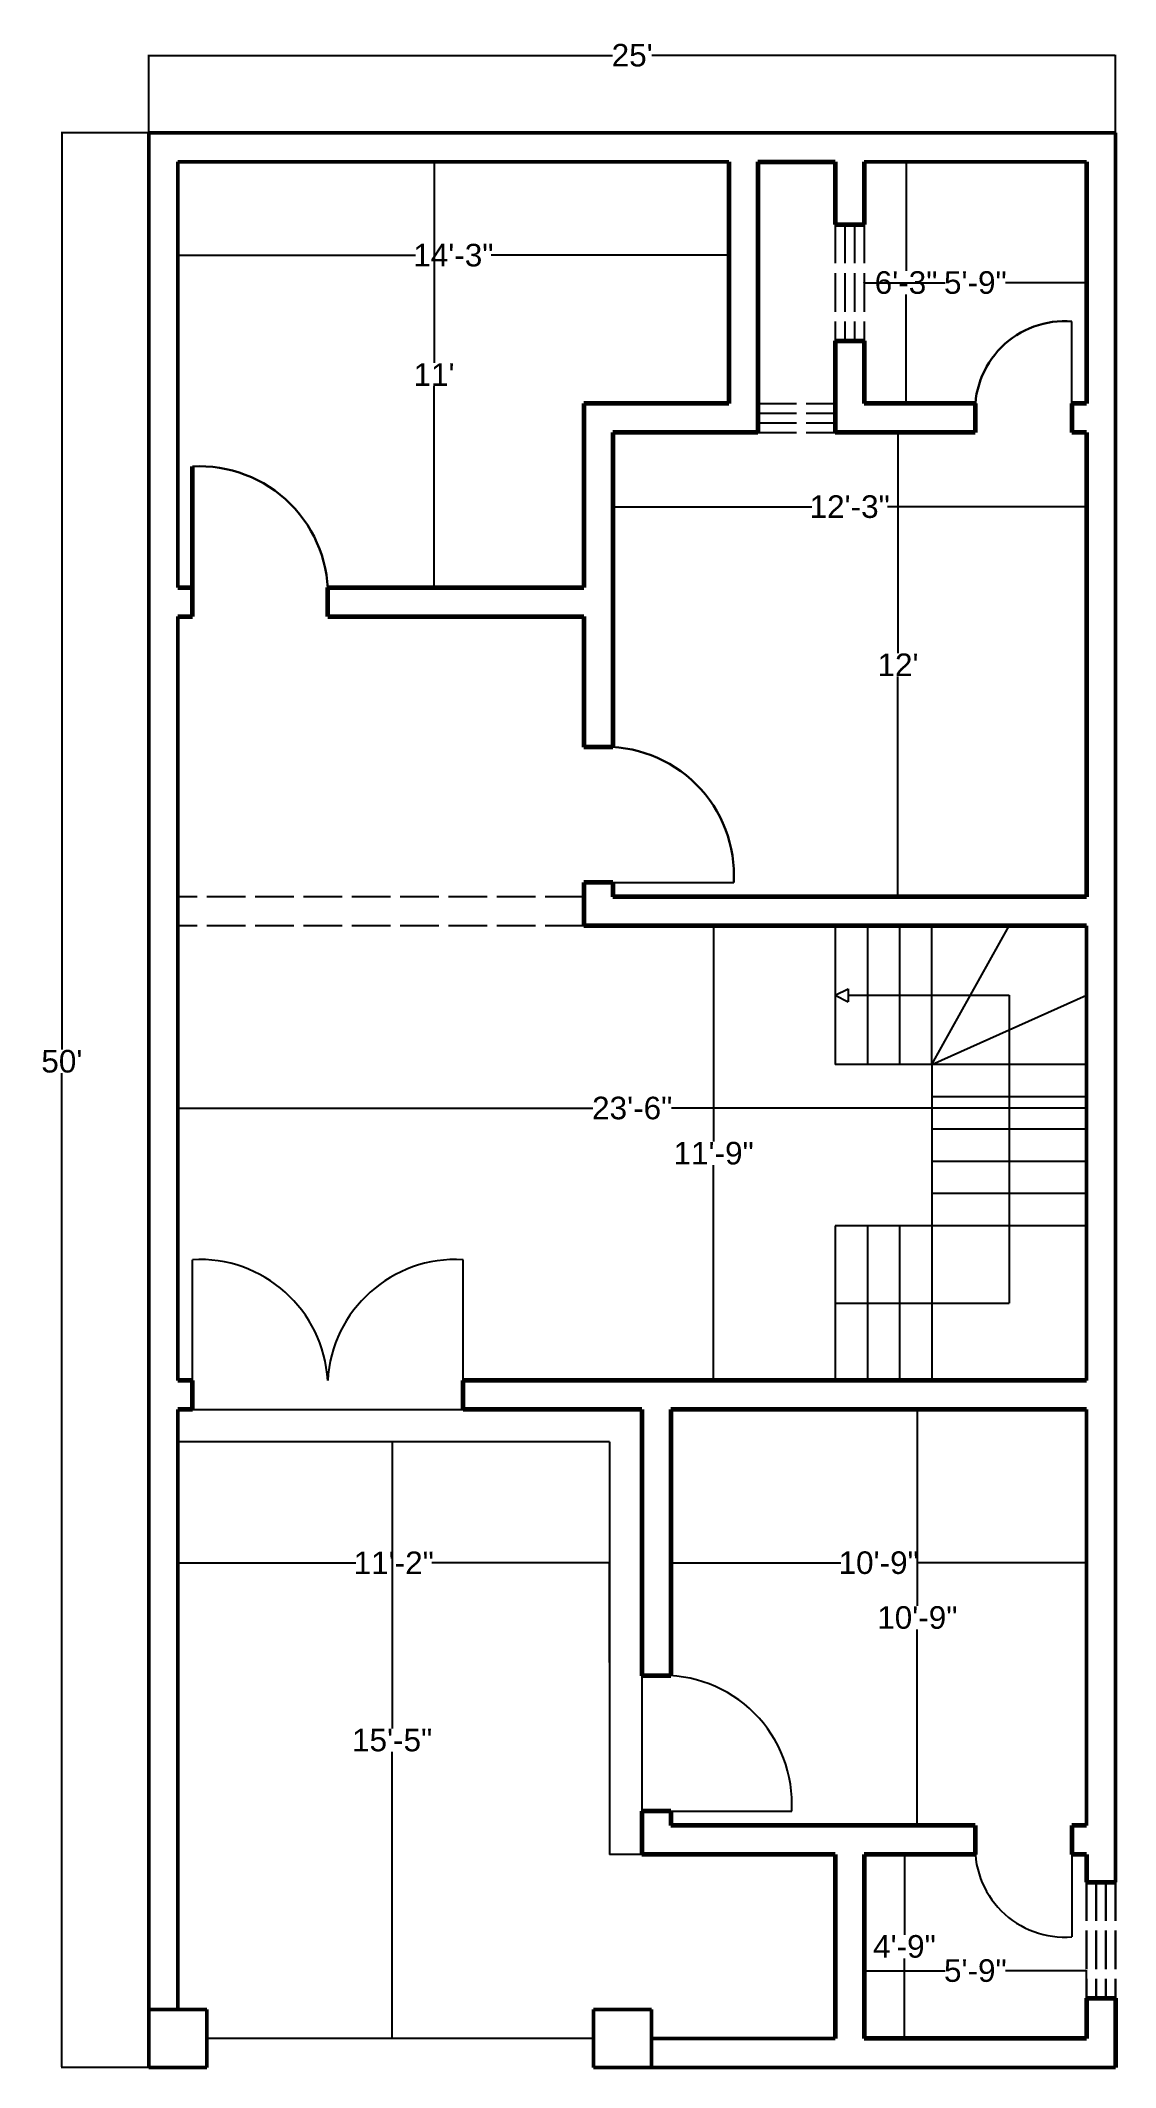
# Model space of a CAD drawing. Header units: inches. Extents: x 254 to 588, y 35 to 664.
import ezdxf

# ---------------------------------------------------------------- set-up
doc = ezdxf.new("R2010")
doc.units = ezdxf.units.IN
doc.header["$MEASUREMENT"] = 0
doc.linetypes.add('ACAD_ISO02W100', pattern=[15, 12, -3])
doc.styles.get("Standard").update_dxf_attribs({"font": 'arial.ttf', "height": 7})
doc.dimstyles.get("Standard").update_dxf_attribs({"dimtxt": 7, "dimasz": 0.18, "dimexe": 0.18, "dimexo": 0.0625, "dimgap": 0.09, "dimtad": 0, "dimtih": 1, "dimtoh": 1, "dimdec": 3, "dimzin": 0, "dimdsep": 46, "dimlunit": 4, "dimtxsty": 'Standard', "dimcen": 0.09, "dimadec": 0, "dimazin": 0, "dimtfac": 1, "dimtdec": 3, "dimtofl": 0, "dimtmove": 0, "dimatfit": 3, "dimfxl": 1, "dimtolj": 1, "dimtzin": 0, "dimarcsym": 0})

# ---------------------------------------------------------------- blocks, each defined once
blk = doc.blocks.new('*D1')
at = {"color": 0, "lineweight": -2, "transparency": 16777216}
for p, q in [((449.5, 197.69), (449.5, 191.32)), ((578.5, 197.69), (578.5, 191.32)), ((449.68, 191.5), (502.22, 191.5)), ((578.32, 191.5), (525.78, 191.5))]:
    blk.add_line(p, q, dxfattribs=at)
at = {"color": 0, "transparency": 16777216}
for points in [[(449.68, 191.53), (449.68, 191.47), (449.5, 191.5)], [(578.32, 191.53), (578.32, 191.47), (578.5, 191.5)]]:
    blk.add_solid(points, dxfattribs=at)
at = {"layer": 'Defpoints', "color": 0, "transparency": 16777216}
for p in [(449.5, 197.75), (578.5, 197.75), (578.5, 191.5)]:
    blk.add_point(p, dxfattribs=at)
at = {"color": 0, "transparency": 16777216, "insert": (514, 191.5), "char_height": 7, "attachment_point": 5}
blk.add_mtext('\\A1;10\'-9"', dxfattribs=at)
blk = doc.blocks.new('*D2')
at = {"color": 0, "lineweight": -2, "transparency": 16777216}
for p, q in [((514.06, 239), (526.18, 239)), ((526, 238.82), (526, 178.16)), ((526, 110.18), (526, 170.84)), ((514.06, 110), (526.18, 110))]:
    blk.add_line(p, q, dxfattribs=at)
at = {"color": 0, "transparency": 16777216}
for points in [[(525.97, 238.82), (526.03, 238.82), (526, 239)], [(525.97, 110.18), (526.03, 110.18), (526, 110)]]:
    blk.add_solid(points, dxfattribs=at)
at = {"layer": 'Defpoints', "color": 0, "transparency": 16777216}
for p in [(514, 239), (514, 110), (526, 110)]:
    blk.add_point(p, dxfattribs=at)
at = {"color": 0, "transparency": 16777216, "insert": (526, 174.5), "char_height": 7, "attachment_point": 5}
blk.add_mtext('\\A1;10\'-9"', dxfattribs=at)
blk = doc.blocks.new('*D3')
at = {"color": 0, "lineweight": -2, "transparency": 16777216}
for p, q in [((509.5, 52.06), (509.5, 65.18)), ((509.68, 65), (534.61, 65)), ((578.32, 65), (553.39, 65)), ((578.5, 52.06), (578.5, 65.18))]:
    blk.add_line(p, q, dxfattribs=at)
at = {"color": 0, "transparency": 16777216}
for points in [[(509.68, 65.03), (509.68, 64.97), (509.5, 65)], [(578.32, 65.03), (578.32, 64.97), (578.5, 65)]]:
    blk.add_solid(points, dxfattribs=at)
at = {"layer": 'Defpoints', "color": 0, "transparency": 16777216}
for p in [(578.5, 65), (509.5, 52), (578.5, 52)]:
    blk.add_point(p, dxfattribs=at)
at = {"color": 0, "transparency": 16777216, "insert": (544, 65), "char_height": 7, "attachment_point": 5}
blk.add_mtext('\\A1;5\'-9"', dxfattribs=at)
blk = doc.blocks.new('*D4')
at = {"color": 0, "lineweight": -2, "transparency": 16777216}
for p, q in [((528.44, 101), (521.82, 101)), ((522, 100.82), (522, 76.16)), ((522, 44.18), (522, 68.84)), ((528.44, 44), (521.82, 44))]:
    blk.add_line(p, q, dxfattribs=at)
at = {"color": 0, "transparency": 16777216}
for points in [[(521.97, 100.82), (522.03, 100.82), (522, 101)], [(521.97, 44.18), (522.03, 44.18), (522, 44)]]:
    blk.add_solid(points, dxfattribs=at)
at = {"layer": 'Defpoints', "color": 0, "transparency": 16777216}
for p in [(528.5, 101), (522, 44), (528.5, 44)]:
    blk.add_point(p, dxfattribs=at)
at = {"color": 0, "transparency": 16777216, "insert": (522, 72.5), "char_height": 7, "attachment_point": 5}
blk.add_mtext('\\A1;4\'-9"', dxfattribs=at)
blk = doc.blocks.new('*D5')
at = {"color": 0, "lineweight": -2, "transparency": 16777216}
for p, q in [((398.44, 229), (362.82, 229)), ((363, 228.82), (363, 140.16)), ((363, 44.18), (363, 132.84)), ((398.44, 44), (362.82, 44))]:
    blk.add_line(p, q, dxfattribs=at)
at = {"color": 0, "transparency": 16777216}
for points in [[(362.97, 228.82), (363.03, 228.82), (363, 229)], [(362.97, 44.18), (363.03, 44.18), (363, 44)]]:
    blk.add_solid(points, dxfattribs=at)
at = {"layer": 'Defpoints', "color": 0, "transparency": 16777216}
for p in [(363, 229), (398.5, 229), (398.5, 44)]:
    blk.add_point(p, dxfattribs=at)
at = {"color": 0, "transparency": 16777216, "insert": (363, 136.5), "char_height": 7, "attachment_point": 5}
blk.add_mtext('\\A1;15\'-5"', dxfattribs=at)
blk = doc.blocks.new('*D6')
at = {"color": 0, "lineweight": -2, "transparency": 16777216}
for p, q in [((296.5, 160.56), (296.5, 191.68)), ((296.68, 191.5), (351.72, 191.5)), ((430.32, 191.5), (375.28, 191.5)), ((430.5, 160.56), (430.5, 191.68))]:
    blk.add_line(p, q, dxfattribs=at)
at = {"color": 0, "transparency": 16777216}
for points in [[(296.68, 191.53), (296.68, 191.47), (296.5, 191.5)], [(430.32, 191.53), (430.32, 191.47), (430.5, 191.5)]]:
    blk.add_solid(points, dxfattribs=at)
at = {"layer": 'Defpoints', "color": 0, "transparency": 16777216}
for p in [(430.5, 191.5), (296.5, 160.5), (430.5, 160.5)]:
    blk.add_point(p, dxfattribs=at)
at = {"color": 0, "transparency": 16777216, "insert": (363.5, 191.5), "char_height": 7, "attachment_point": 5}
blk.add_mtext('\\A1;11\'-2"', dxfattribs=at)
blk = doc.blocks.new('*D7')
at = {"color": 0, "lineweight": -2, "transparency": 16777216}
for p, q in [((296.5, 584.56), (296.5, 597.18)), ((467.5, 584.56), (467.5, 597.18)), ((296.68, 597), (370.22, 597)), ((467.32, 597), (393.78, 597))]:
    blk.add_line(p, q, dxfattribs=at)
at = {"color": 0, "transparency": 16777216}
for points in [[(296.68, 597.03), (296.68, 596.97), (296.5, 597)], [(467.32, 597.03), (467.32, 596.97), (467.5, 597)]]:
    blk.add_solid(points, dxfattribs=at)
at = {"layer": 'Defpoints', "color": 0, "transparency": 16777216}
for p in [(467.5, 597), (296.5, 584.5), (467.5, 584.5)]:
    blk.add_point(p, dxfattribs=at)
at = {"color": 0, "transparency": 16777216, "insert": (382, 597), "char_height": 7, "attachment_point": 5}
blk.add_mtext('\\A1;14\'-3"', dxfattribs=at)
blk = doc.blocks.new('*D8')
at = {"color": 0, "lineweight": -2, "transparency": 16777216}
for p, q in [((381.94, 626), (375.82, 626)), ((376, 625.82), (376, 563.6)), ((376, 494.18), (376, 556.4)), ((381.94, 494), (375.82, 494))]:
    blk.add_line(p, q, dxfattribs=at)
at = {"color": 0, "transparency": 16777216}
for points in [[(375.97, 625.82), (376.03, 625.82), (376, 626)], [(375.97, 494.18), (376.03, 494.18), (376, 494)]]:
    blk.add_solid(points, dxfattribs=at)
at = {"layer": 'Defpoints', "color": 0, "transparency": 16777216}
for p in [(382, 626), (376, 494), (382, 494)]:
    blk.add_point(p, dxfattribs=at)
at = {"color": 0, "transparency": 16777216, "insert": (376, 560), "char_height": 7, "attachment_point": 5}
blk.add_mtext("\\A1;11'", dxfattribs=at)
blk = doc.blocks.new('*D9')
at = {"color": 0, "lineweight": -2, "transparency": 16777216}
for p, q in [((509.5, 588.56), (509.5, 588.68)), ((509.68, 588.5), (534.61, 588.5)), ((578.32, 588.5), (553.39, 588.5)), ((578.5, 588.56), (578.5, 588.68))]:
    blk.add_line(p, q, dxfattribs=at)
at = {"color": 0, "transparency": 16777216}
for points in [[(509.68, 588.53), (509.68, 588.47), (509.5, 588.5)], [(578.32, 588.53), (578.32, 588.47), (578.5, 588.5)]]:
    blk.add_solid(points, dxfattribs=at)
at = {"layer": 'Defpoints', "color": 0, "transparency": 16777216}
for p in [(509.5, 588.5), (578.5, 588.5), (578.5, 588.5)]:
    blk.add_point(p, dxfattribs=at)
at = {"color": 0, "transparency": 16777216, "insert": (544, 588.5), "char_height": 7, "attachment_point": 5}
blk.add_mtext('\\A1;5\'-9"', dxfattribs=at)
blk = doc.blocks.new('*D10')
at = {"color": 0, "lineweight": -2, "transparency": 16777216}
for p, q in [((521.06, 626), (522.68, 626)), ((522.5, 625.82), (522.5, 592.17)), ((522.5, 551.18), (522.5, 584.83)), ((521.06, 551), (522.68, 551))]:
    blk.add_line(p, q, dxfattribs=at)
at = {"color": 0, "transparency": 16777216}
for points in [[(522.47, 625.82), (522.53, 625.82), (522.5, 626)], [(522.47, 551.18), (522.53, 551.18), (522.5, 551)]]:
    blk.add_solid(points, dxfattribs=at)
at = {"layer": 'Defpoints', "color": 0, "transparency": 16777216}
for p in [(521, 626), (521, 551), (522.5, 551)]:
    blk.add_point(p, dxfattribs=at)
at = {"color": 0, "transparency": 16777216, "insert": (522.5, 588.5), "char_height": 7, "attachment_point": 5}
blk.add_mtext('\\A1;6\'-3"', dxfattribs=at)
blk = doc.blocks.new('*D11')
at = {"color": 0, "lineweight": -2, "transparency": 16777216}
for p, q in [((431.5, 493.31), (431.5, 519.18)), ((431.68, 519), (493.22, 519)), ((578.32, 519), (516.78, 519)), ((578.5, 493.31), (578.5, 519.18))]:
    blk.add_line(p, q, dxfattribs=at)
at = {"color": 0, "transparency": 16777216}
for points in [[(431.68, 519.03), (431.68, 518.97), (431.5, 519)], [(578.32, 519.03), (578.32, 518.97), (578.5, 519)]]:
    blk.add_solid(points, dxfattribs=at)
at = {"layer": 'Defpoints', "color": 0, "transparency": 16777216}
for p in [(578.5, 519), (431.5, 493.25), (578.5, 493.25)]:
    blk.add_point(p, dxfattribs=at)
at = {"color": 0, "transparency": 16777216, "insert": (505, 519), "char_height": 7, "attachment_point": 5}
blk.add_mtext('\\A1;12\'-3"', dxfattribs=at)
blk = doc.blocks.new('*D12')
at = {"color": 0, "lineweight": -2, "transparency": 16777216}
for p, q in [((522.19, 542), (519.82, 542)), ((520, 541.82), (520, 473.6)), ((520, 398.18), (520, 466.4)), ((522.19, 398), (519.82, 398))]:
    blk.add_line(p, q, dxfattribs=at)
at = {"color": 0, "transparency": 16777216}
for points in [[(519.97, 541.82), (520.03, 541.82), (520, 542)], [(519.97, 398.18), (520.03, 398.18), (520, 398)]]:
    blk.add_solid(points, dxfattribs=at)
at = {"layer": 'Defpoints', "color": 0, "transparency": 16777216}
for p in [(522.25, 542), (520, 398), (522.25, 398)]:
    blk.add_point(p, dxfattribs=at)
at = {"color": 0, "transparency": 16777216, "insert": (520, 470), "char_height": 7, "attachment_point": 5}
blk.add_mtext("\\A1;12'", dxfattribs=at)
blk = doc.blocks.new('*D13')
at = {"color": 0, "lineweight": -2, "transparency": 16777216}
for p, q in [((296.5, 318.56), (296.5, 332.68)), ((296.68, 332.5), (425.33, 332.5)), ((578.32, 332.5), (449.67, 332.5)), ((578.5, 318.56), (578.5, 332.68))]:
    blk.add_line(p, q, dxfattribs=at)
at = {"color": 0, "transparency": 16777216}
for points in [[(296.68, 332.53), (296.68, 332.47), (296.5, 332.5)], [(578.32, 332.53), (578.32, 332.47), (578.5, 332.5)]]:
    blk.add_solid(points, dxfattribs=at)
at = {"layer": 'Defpoints', "color": 0, "transparency": 16777216}
for p in [(578.5, 332.5), (296.5, 318.5), (578.5, 318.5)]:
    blk.add_point(p, dxfattribs=at)
at = {"color": 0, "transparency": 16777216, "insert": (437.5, 332.5), "char_height": 7, "attachment_point": 5}
blk.add_mtext('\\A1;23\'-6"', dxfattribs=at)
blk = doc.blocks.new('*D14')
at = {"color": 0, "lineweight": -2, "transparency": 16777216}
for p, q in [((455.35, 389), (462.96, 389)), ((462.78, 388.82), (462.78, 322.16)), ((462.78, 248.18), (462.78, 314.84)), ((455.35, 248), (462.96, 248))]:
    blk.add_line(p, q, dxfattribs=at)
at = {"color": 0, "transparency": 16777216}
for points in [[(462.75, 388.82), (462.81, 388.82), (462.78, 389)], [(462.75, 248.18), (462.81, 248.18), (462.78, 248)]]:
    blk.add_solid(points, dxfattribs=at)
at = {"layer": 'Defpoints', "color": 0, "transparency": 16777216}
for p in [(455.28, 389), (455.28, 248), (462.78, 248)]:
    blk.add_point(p, dxfattribs=at)
at = {"color": 0, "transparency": 16777216, "insert": (462.78, 318.5), "char_height": 7, "attachment_point": 5}
blk.add_mtext('\\A1;11\'-9"', dxfattribs=at)
blk = doc.blocks.new('*D15')
at = {"color": 0, "lineweight": -2, "transparency": 16777216}
for p, q in [((287.44, 635), (260.32, 635)), ((260.5, 634.82), (260.5, 350.66)), ((260.5, 35.18), (260.5, 343.34)), ((287.44, 35), (260.32, 35))]:
    blk.add_line(p, q, dxfattribs=at)
at = {"color": 0, "transparency": 16777216}
for points in [[(260.47, 634.82), (260.53, 634.82), (260.5, 635)], [(260.47, 35.18), (260.53, 35.18), (260.5, 35)]]:
    blk.add_solid(points, dxfattribs=at)
at = {"layer": 'Defpoints', "color": 0, "transparency": 16777216}
for p in [(260.5, 635), (287.5, 635), (287.5, 35)]:
    blk.add_point(p, dxfattribs=at)
at = {"color": 0, "transparency": 16777216, "insert": (260.5, 347), "char_height": 7, "attachment_point": 5}
blk.add_mtext("\\A1;50'", dxfattribs=at)
blk = doc.blocks.new('*D16')
at = {"color": 0, "lineweight": -2, "transparency": 16777216}
for p, q in [((287.5, 635.06), (287.5, 659.18)), ((287.68, 659), (431.41, 659)), ((587.32, 659), (443.59, 659)), ((587.5, 635.06), (587.5, 659.18))]:
    blk.add_line(p, q, dxfattribs=at)
at = {"color": 0, "transparency": 16777216}
for points in [[(287.68, 659.03), (287.68, 658.97), (287.5, 659)], [(587.32, 659.03), (587.32, 658.97), (587.5, 659)]]:
    blk.add_solid(points, dxfattribs=at)
at = {"layer": 'Defpoints', "color": 0, "transparency": 16777216}
for p in [(287.5, 659), (287.5, 635), (587.5, 635)]:
    blk.add_point(p, dxfattribs=at)
at = {"color": 0, "transparency": 16777216, "insert": (437.5, 659), "char_height": 7, "attachment_point": 5}
blk.add_mtext("\\A1;25'", dxfattribs=at)

msp = doc.modelspace()

# ---------------------------------------------------------------- linework, layer by layer
at = {"lineweight": 50}
for p, q in [((287.5, 635), (587.5, 635)), ((287.5, 35), (287.5, 635)), ((587.5, 635), (587.5, 92.5)), ((296.5, 626), (467.5, 626)), ((296.5, 494), (296.5, 626)), ((509.5, 626), (578.5, 626)), ((296.5, 248), (296.5, 485)), ((578.5, 389), (578.5, 248)), ((296.5, 53), (296.5, 239)), ((578.5, 239), (578.5, 110)), ((305.5, 53), (287.5, 53)), ((305.5, 35), (305.5, 53)), ((425.5, 35), (425.5, 53)), ((425.5, 53), (443.5, 53)), ((443.5, 35), (443.5, 53)), ((500.5, 44), (443.5, 44)), ((305.5, 35), (287.5, 35)), ((587.5, 35), (425.5, 35))]:
    msp.add_line(p, q, dxfattribs=at)
at = {"lineweight": 60}
for p, q in [((467.5, 626), (467.5, 551)), ((476.5, 626), (476.5, 542)), ((476.5, 626), (500.5, 626)), ((500.5, 626), (500.5, 606.5)), ((509.5, 626), (509.5, 606.5)), ((578.5, 626), (578.5, 551)), ((500.5, 606.5), (509.68, 606.5)), ((500.5, 570.5), (509.68, 570.5)), ((500.5, 570.5), (500.5, 542)), ((509.5, 570.5), (509.5, 551)), ((422.5, 551), (422.5, 494)), ((467.5, 551), (422.5, 551)), ((544, 551), (509.5, 551)), ((544, 551), (544, 542)), ((578.5, 551), (574, 551)), ((574, 551), (574, 542)), ((431.5, 542), (431.5, 444.5)), ((476.5, 542), (431.5, 542)), ((544, 542), (500.5, 542)), ((578.5, 542), (574, 542)), ((578.5, 542), (578.5, 398)), ((301, 489.5), (301, 531.5)), ((296.5, 494), (301, 494)), ((301, 485), (301, 494)), ((343, 485), (343, 494)), ((343, 494), (422.5, 494)), ((296.5, 485), (301, 485)), ((343, 485), (422.5, 485)), ((422.5, 485), (422.5, 444.5)), ((431.5, 444.5), (422.5, 444.5)), ((431.5, 402.5), (422.5, 402.5)), ((422.5, 402.5), (422.5, 389)), ((431.5, 402.5), (431.5, 398)), ((440.5, 398), (431.5, 398)), ((578.5, 398), (440.5, 398)), ((578.5, 389), (422.5, 389)), ((301, 248), (296.5, 248)), ((301, 239), (301, 248)), ((578.5, 248), (385, 248)), ((385, 239), (385, 248)), ((301, 239), (296.5, 239)), ((440.5, 239), (385, 239)), ((440.5, 239), (440.5, 156.5)), ((449.5, 239), (449.5, 156.5)), ((578.5, 239), (449.5, 239)), ((449.5, 156.5), (440.5, 156.5)), ((449.5, 114.5), (440.5, 114.5)), ((440.5, 114.5), (440.5, 101)), ((449.5, 114.5), (449.5, 110)), ((544, 110), (449.5, 110)), ((544, 110), (544, 101)), ((578.5, 110), (574, 110)), ((574, 110), (574, 101)), ((500.5, 101), (440.5, 101)), ((500.5, 101), (500.5, 44)), ((509.5, 101), (509.5, 44)), ((544, 101), (509.5, 101)), ((578.5, 101), (574, 101)), ((578.5, 101), (578.5, 92.5)), ((578.5, 101), (578.5, 92.5)), ((578.5, 92.5), (587.5, 92.5)), ((578.5, 56.5), (587.5, 56.5)), ((578.5, 56.5), (578.5, 44)), ((578.5, 56.5), (578.5, 44)), ((587.5, 56.5), (587.5, 35)), ((578.5, 44), (509.5, 44))]:
    msp.add_line(p, q, dxfattribs=at)
at = {"linetype": 'ACAD_ISO02W100'}
for p, q in [((500.5, 606.5), (500.5, 570.5)), ((503.5, 606.5), (503.5, 570.5)), ((506.5, 606.5), (506.5, 570.5)), ((509.5, 606.5), (509.5, 570.5)), ((476.5, 551), (500.5, 551)), ((476.5, 548), (500.5, 548)), ((476.5, 545), (500.5, 545)), ((476.5, 542), (500.5, 542)), ((422.5, 398), (296.5, 398)), ((422.5, 389), (296.5, 389))]:
    msp.add_line(p, q, dxfattribs=at)
for p, q in [((574, 546.5), (574, 576.5)), ((427, 402.5), (469, 402.5)), ((500.5, 389), (500.5, 346)), ((510.5, 389), (510.5, 346)), ((520.5, 389), (520.5, 346)), ((530.5, 346), (530.5, 389)), ((578.5, 389), (530.5, 389)), ((530.5, 346), (554.5, 389)), ((578.5, 346), (578.5, 389)), ((500.5, 367.5), (504.5, 369.5)), ((500.5, 367.5), (504.5, 365.5)), ((504.5, 369.5), (504.5, 365.5)), ((504.5, 367.5), (554.5, 367.5)), ((530.5, 346), (578.5, 367.5)), ((554.5, 367.5), (554.5, 272)), ((578.5, 346), (500.5, 346)), ((530.5, 346), (530.5, 248)), ((578.5, 336), (530.5, 336)), ((578.5, 326), (530.5, 326)), ((578.5, 316), (530.5, 316)), ((578.5, 306), (530.5, 306)), ((578.5, 296), (500.5, 296)), ((500.5, 296), (500.5, 248)), ((510.5, 296), (510.5, 248)), ((520.5, 296), (520.5, 248)), ((301, 243.5), (301, 285.5)), ((385, 243.5), (385, 285.5)), ((500.5, 272), (554.5, 272)), ((578.5, 248), (539.5, 248)), ((296.5, 229), (296.5, 239)), ((301, 239), (385, 239)), ((578.5, 239), (449.5, 239)), ((578.5, 239), (496, 239)), ((430.5, 229), (296.5, 229)), ((430.5, 229), (430.5, 101)), ((440.5, 156.5), (440.5, 114.5)), ((445, 114.5), (487, 114.5)), ((440.5, 101), (430.5, 101)), ((574, 105.5), (574, 75.5)), ((425.5, 44), (305.5, 44))]:
    msp.add_line(p, q)
at = {"linetype": 'ACAD_ISO02W100', "lineweight": 30}
for p, q in [((578.5, 92.5), (578.5, 56.5)), ((581.5, 92.5), (581.5, 56.5)), ((584.5, 92.5), (584.5, 56.5)), ((587.5, 92.5), (587.5, 56.5))]:
    msp.add_line(p, q, dxfattribs=at)
at = {"lineweight": 30}
for centre, radius, start, end in [((571.75, 548.75), 27.8411, 85.3645366, 184.6354634), ((303.25, 491.75), 39.8136, 356.7602997, 93.2397003), ((429.25, 404.75), 39.8136, 356.7602997, 93.2397003)]:
    msp.add_arc(centre, radius, start, end, dxfattribs=at)
for centre, radius, start, end in [((303.25, 245.75), 39.8136, 3.2397003, 93.2397003), ((382.75, 245.75), 39.8136, 86.7602997, 176.7602997), ((447.25, 116.75), 39.8136, 356.7602997, 93.2397003), ((571.75, 103.25), 27.8411, 175.3645366, 274.6354634)]:
    msp.add_arc(centre, radius, start, end)

# ---------------------------------------------------------------- dimensions: what is measured, and where the dimension line sits
for p1, p2, distance, picture, middle in [((587.5, 635), (287.5, 635), -24, '*D16', (437.5, 659)), ((382, 626), (382, 494), -6, '*D8', (376, 560)), ((521, 626), (521, 551), 1.5, '*D10', (522.5, 588.5)), ((296.5, 584.5), (467.5, 584.5), 12.5, '*D7', (382, 597)), ((509.5, 588.5), (578.5, 588.5), 0, '*D9', (544, 588.5)), ((522.25, 542), (522.25, 398), -2.25, '*D12', (520, 470)), ((431.5, 493.25), (578.5, 493.25), 25.75, '*D11', (505, 519)), ((455.2826, 389), (455.2826, 248), 7.5, '*D14', (462.7826, 318.5)), ((296.5, 318.5), (578.5, 318.5), 14, '*D13', (437.5, 332.5)), ((514, 239), (514, 110), 12, '*D2', (526, 174.5)), ((398.5, 44), (398.5, 229), 35.5, '*D5', (363, 136.5)), ((296.5, 160.5), (430.5, 160.5), 31, '*D6', (363.5, 191.5)), ((449.5, 197.75), (578.5, 197.75), -6.25, '*D1', (514, 191.5)), ((528.5, 101), (528.5, 44), -6.5, '*D4', (522, 72.5)), ((509.5, 52), (578.5, 52), 13, '*D3', (544, 65))]:
    dim = msp.add_aligned_dim(p1=p1, p2=p2, distance=distance, dimstyle='Standard')
    dim.commit()
    dim.dimension.update_dxf_attribs({"geometry": picture, "text_midpoint": middle})
dim = msp.add_linear_dim(base=(260.5, 635), p1=(287.5, 35), p2=(287.5, 635), angle=90, dimstyle='Standard')
dim.commit()
dim.dimension.update_dxf_attribs({"geometry": '*D15', "text_midpoint": (260.5, 347), "dimtype": 161})

doc.saveas('drawing.dxf')
